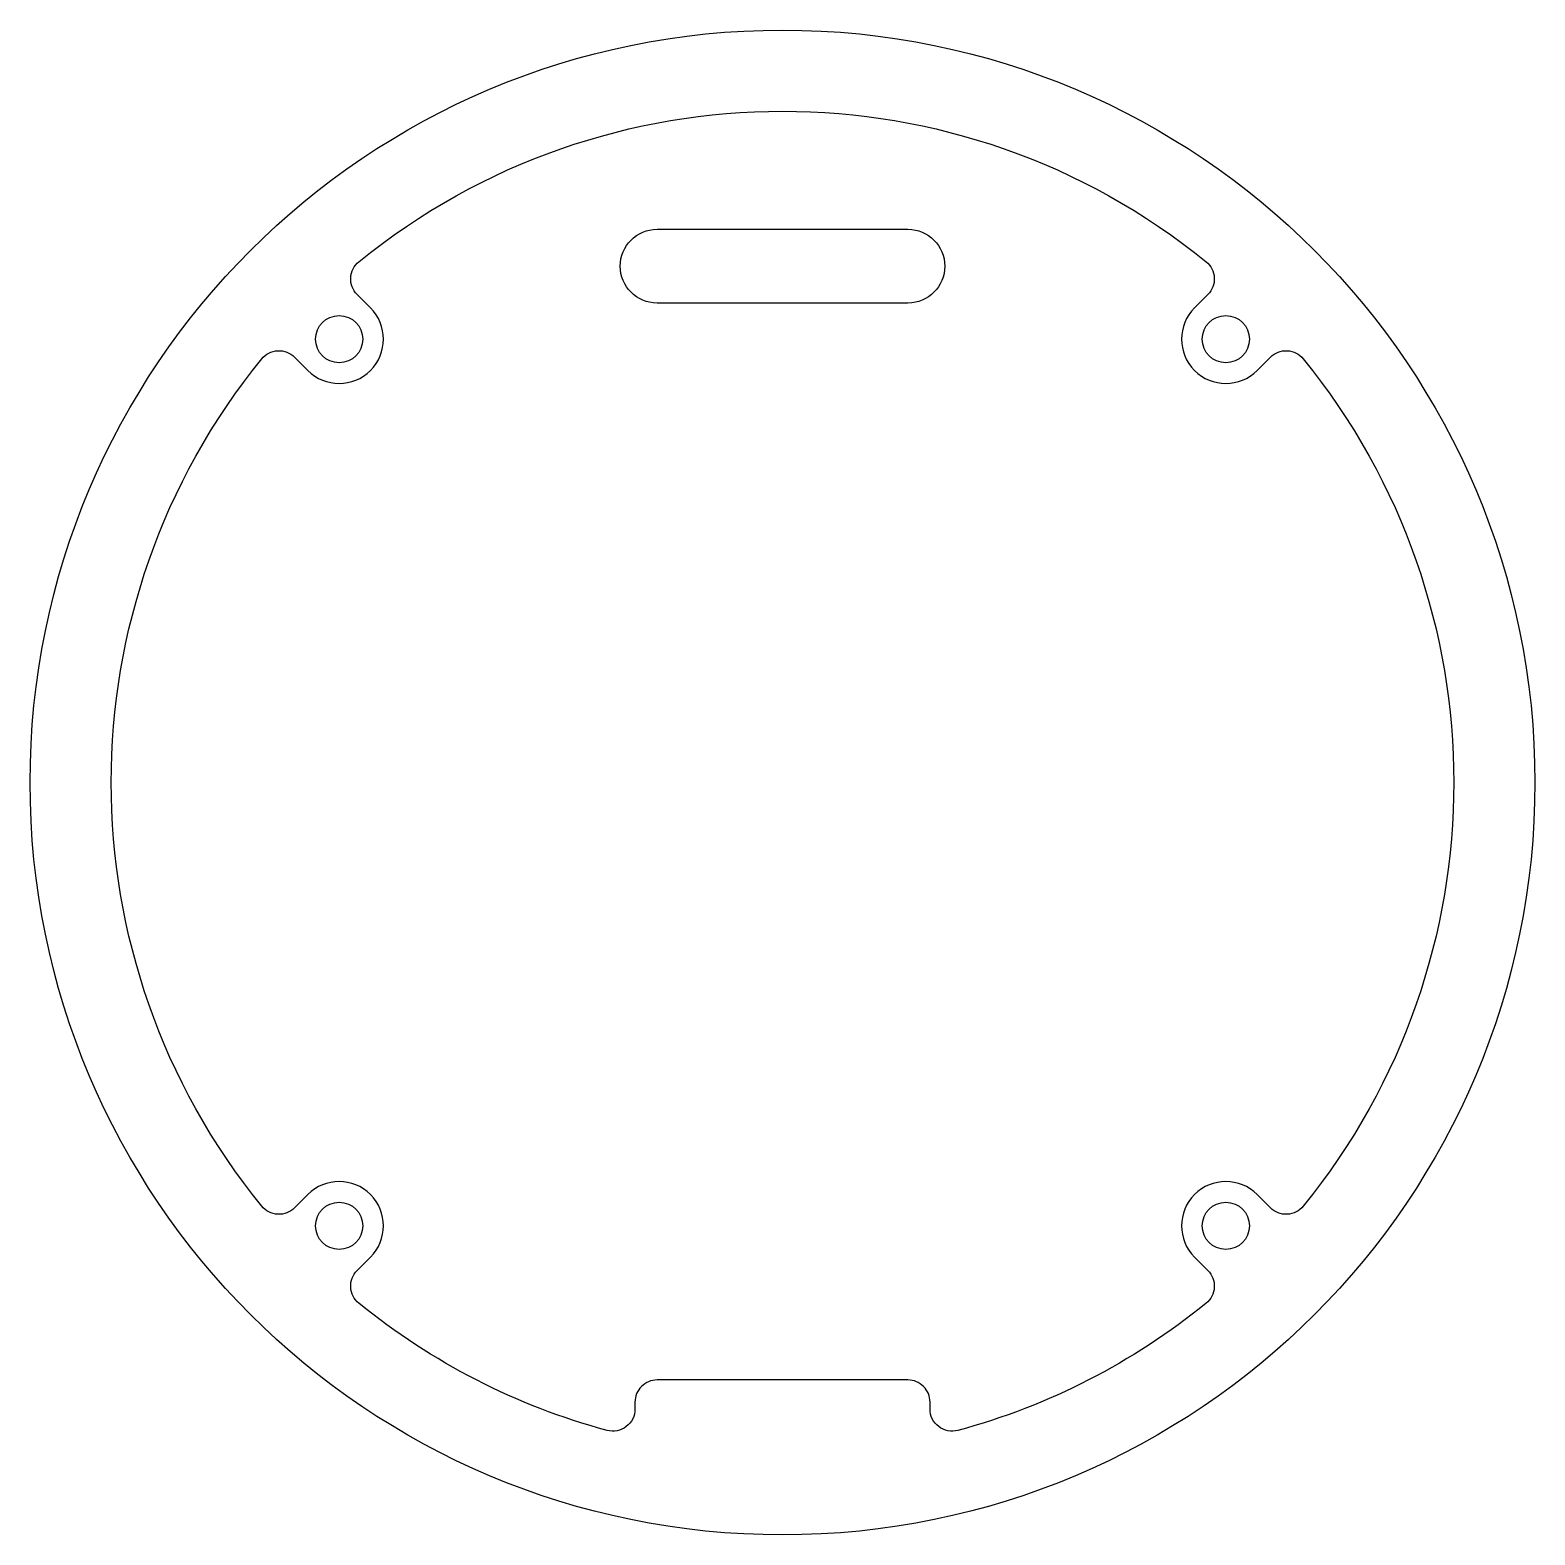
# Model space of a CAD drawing. Header units: millimetres. Extents: x -51 to 51, y -51 to 51.
import ezdxf

# ---------------------------------------------------------------- set-up
doc = ezdxf.new("R2010")
doc.units = ezdxf.units.MM
doc.layers.get('0').update_dxf_attribs({"linetype": 'CONTINUOUS'})

msp = doc.modelspace()

# ---------------------------------------------------------------- linework, layer by layer
for points in [[(32.17, 27.93), (33.07, 28.83, -0.444549), (35.3, 28.71, -0.355395), (35.3, -28.71, -0.444549), (33.07, -28.83), (32.17, -27.93, 1), (27.93, -32.17), (28.83, -33.07, -0.444549), (28.71, -35.3, -0.105011), (11.89, -43.92, -0.493965), (10, -42.47), (10, -42, 0.414214), (8.5, -40.5), (-8.5, -40.5, 0.414214), (-10, -42), (-10, -42.47, -0.493965), (-11.89, -43.92, -0.105011), (-28.71, -35.3, -0.444549), (-28.83, -33.07), (-27.93, -32.17, 1), (-32.17, -27.93), (-33.07, -28.83, -0.444549), (-35.3, -28.71, -0.355395), (-35.3, 28.71, -0.444549), (-33.07, 28.83), (-32.17, 27.93, 1), (-27.93, 32.17), (-28.83, 33.07, -0.444549), (-28.71, 35.3, -0.355395), (28.71, 35.3, -0.444549), (28.83, 33.07), (27.93, 32.17, 1)], [(-8.5, 37.5), (8.5, 37.5, -1), (8.5, 32.5), (-8.5, 32.5, -1)]]:
    msp.add_lwpolyline(points, format="xyb", close=True)
for centre, radius in [((0, 0), 51), ((0, 0), 51), ((-30.05, 30.05), 1.6), ((-30.05, 30.05), 1.6), ((30.05, 30.05), 1.6), ((30.05, 30.05), 1.6), ((-30.05, -30.05), 1.6), ((-30.05, -30.05), 1.6), ((30.05, -30.05), 1.6), ((30.05, -30.05), 1.6)]:
    msp.add_circle(centre, radius)

doc.saveas('drawing.dxf')
